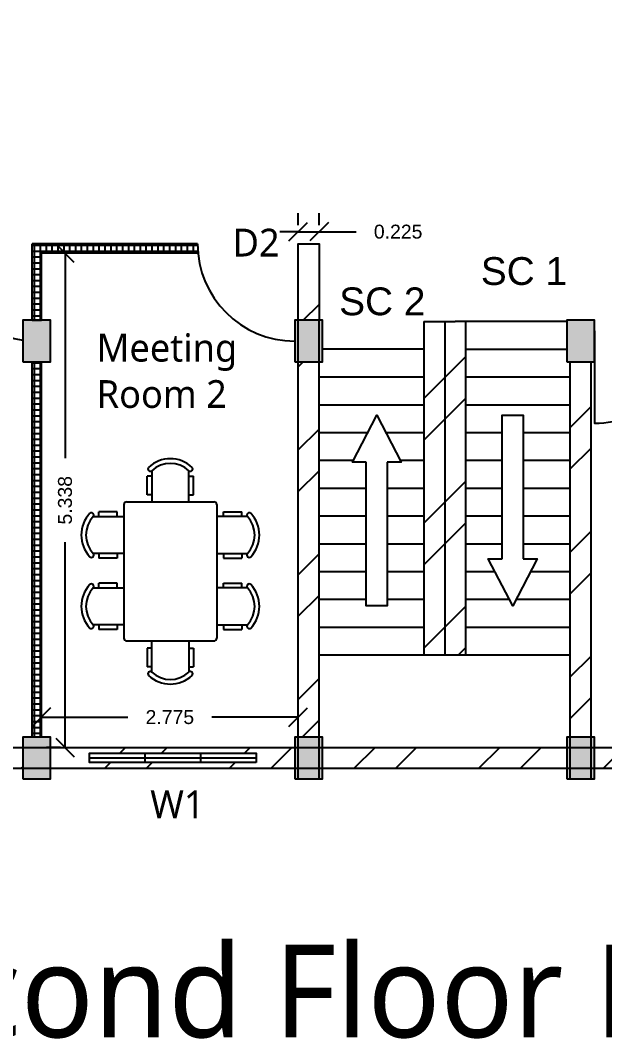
# Model space of a CAD drawing. Header units: millimetres. Extents: x 53849.2 to 53875.5, y 20238 to 20281.9.
# Drawn here: x 53859.09 to 53865.4, y 20264.3 to 20275.3 of the extents above; entities that cross this region are included whole.
import ezdxf

# ---------------------------------------------------------------- set-up
doc = ezdxf.new("R2010")
doc.units = ezdxf.units.MM
for name, color, linetype in [('Column', 240, 'Continuous'), ('Column hatch', 1, 'Continuous'), ('Door', 3, 'Continuous'), ('Doors', 90, 'Continuous'), ('Window', 50, 'Continuous')]:
    doc.layers.add(name, color=color, linetype=linetype)
doc.styles.add('Annotative', font='arial.ttf')
doc.styles.get("Standard").update_dxf_attribs({"font": 'arial.ttf'})
doc.dimstyles.new('Dim 2', dxfattribs={"dimtxt": 0.15, "dimasz": 0.2, "dimexe": 0.2, "dimexo": 0.2, "dimgap": 0.2, "dimtad": 0, "dimdec": 3, "dimdsep": 46, "dimtxsty": 'Annotative', "dimblk": 'OBLIQUE', "dimcen": 1, "dimadec": 0, "dimazin": 0, "dimtfac": 1, "dimtdec": 3, "dimtmove": 0, "dimatfit": 3, "dimfxl": 1, "dimarcsym": 0})
pattern_1 = [(45, (41942.4543, 14357.4627), (-0.67351921, 0.67351921), []), (45, (41942.9034, 14357.4627), (-0.67351921, 0.67351921), [])]

# ---------------------------------------------------------------- blocks, each defined once
blk = doc.blocks.new('A$C7FC46520')
for p, q in [((0.623, 1.792), (0.623, 1.461)), ((1.023, 1.461), (1.023, 1.792)), ((1.392, 1.792), (1.392, 1.461)), ((1.792, 1.461), (1.792, 1.792)), ((0.623, 1.734), (0.573, 1.734)), ((0.573, 1.534), (0.573, 1.734)), ((1.023, 1.734), (1.073, 1.734)), ((1.073, 1.534), (1.073, 1.734)), ((1.392, 1.734), (1.342, 1.734)), ((1.342, 1.534), (1.342, 1.734)), ((1.792, 1.734), (1.842, 1.734)), ((1.842, 1.534), (1.842, 1.734)), ((0.465, 0.491), (0.465, 1.431)), ((0.495, 1.461), (1.935, 1.461)), ((0.623, 1.534), (0.573, 1.534)), ((1.023, 1.534), (1.073, 1.534)), ((1.392, 1.534), (1.342, 1.534)), ((1.792, 1.534), (1.842, 1.534)), ((1.965, 0.491), (1.965, 1.431)), ((0.188, 1.161), (0.188, 1.211)), ((0.388, 1.211), (0.188, 1.211)), ((0.388, 1.161), (0.388, 1.211)), ((2.043, 1.161), (2.043, 1.211)), ((2.043, 1.211), (2.243, 1.211)), ((2.243, 1.161), (2.243, 1.211)), ((0.465, 1.161), (0.13, 1.161)), ((1.965, 1.161), (2.301, 1.161)), ((0.13, 0.761), (0.465, 0.761)), ((0.188, 0.761), (0.188, 0.711)), ((0.388, 0.711), (0.188, 0.711)), ((0.388, 0.761), (0.388, 0.711)), ((2.301, 0.761), (1.965, 0.761)), ((2.043, 0.761), (2.043, 0.711)), ((2.043, 0.711), (2.243, 0.711)), ((2.243, 0.761), (2.243, 0.711)), ((0.495, 0.461), (1.935, 0.461)), ((0.623, 0.13), (0.623, 0.461)), ((1.023, 0.461), (1.023, 0.13)), ((1.392, 0.13), (1.392, 0.461)), ((1.792, 0.461), (1.792, 0.13)), ((0.623, 0.388), (0.573, 0.388)), ((0.573, 0.388), (0.573, 0.188)), ((1.023, 0.388), (1.073, 0.388)), ((1.073, 0.388), (1.073, 0.188)), ((1.392, 0.388), (1.342, 0.388)), ((1.342, 0.388), (1.342, 0.188)), ((1.792, 0.388), (1.842, 0.388)), ((1.842, 0.388), (1.842, 0.188)), ((0.623, 0.188), (0.573, 0.188)), ((1.023, 0.188), (1.073, 0.188)), ((1.392, 0.188), (1.342, 0.188)), ((1.792, 0.188), (1.842, 0.188))]:
    blk.add_line(p, q)
for centre, radius, start, end in [((0.823, 1.582), 0.34, 46.4394, 133.5606), ((0.823, 1.582), 0.29, 46.4394, 133.5606), ((1.592, 1.582), 0.34, 46.4394, 133.5606), ((1.592, 1.582), 0.29, 46.4394, 133.5606), ((0.608, 1.812), 0.0251, 138.3417, 308.7795), ((1.039, 1.812), 0.0251, 231.2205, 41.6583), ((1.376, 1.812), 0.0251, 138.3417, 308.7795), ((1.807, 1.812), 0.0251, 231.2205, 41.6583), ((0.495, 1.431), 0.03, 90, 180), ((1.935, 1.431), 0.03, 0, 90), ((0.34, 0.961), 0.34, 136.4394, 223.5606), ((0.34, 0.961), 0.29, 136.4394, 223.5606), ((0.11, 1.177), 0.0251, 321.2205, 131.6583), ((2.32, 1.177), 0.0251, 48.3417, 218.7795), ((2.091, 0.961), 0.29, 316.4394, 43.5606), ((2.091, 0.961), 0.34, 316.4394, 43.5606), ((0.11, 0.745), 0.0251, 228.3417, 38.7795), ((2.32, 0.745), 0.0251, 141.2205, 311.6583), ((0.495, 0.491), 0.03, 180, 270), ((1.935, 0.491), 0.03, 270, 0), ((0.608, 0.11), 0.0251, 51.2205, 221.6583), ((0.823, 0.34), 0.29, 226.4394, 313.5606), ((1.039, 0.11), 0.0251, 318.3417, 128.7795), ((1.376, 0.11), 0.0251, 51.2205, 221.6583), ((1.592, 0.34), 0.29, 226.4394, 313.5606), ((1.807, 0.11), 0.0251, 318.3417, 128.7795), ((0.823, 0.34), 0.34, 226.4394, 313.5606), ((1.592, 0.34), 0.34, 226.4394, 313.5606)]:
    blk.add_arc(centre, radius, start, end)
blk = doc.blocks.new('_Oblique')
at = {"color": 0, "linetype": 'ByBlock', "lineweight": -2}
blk.add_line((-0.5, -0.5), (0.5, 0.5), dxfattribs=at)
blk = doc.blocks.new('*D57')
at = {"color": 0, "lineweight": -2, "transparency": 16777216}
for p, q in [((53862.093, 20273.083), (53862.093, 20273.214)), ((53862.318, 20273.083), (53862.318, 20273.214)), ((53862.093, 20273.014), (53861.893, 20273.014)), ((53862.093, 20273.014), (53862.318, 20273.014)), ((53862.318, 20273.014), (53862.718, 20273.014))]:
    blk.add_line(p, q, dxfattribs=at)
at = {"layer": 'Defpoints', "color": 0, "transparency": 16777216}
for p in [(53862.318, 20273.014), (53862.093, 20272.883), (53862.318, 20272.883)]:
    blk.add_point(p, dxfattribs=at)
at = {"color": 0, "lineweight": -2, "transparency": 16777216, "xscale": 0.2, "yscale": 0.2, "zscale": 0.2}
blk.add_blockref('_Oblique', (53862.093, 20273.014), dxfattribs=at)
at = {"color": 0, "lineweight": -2, "transparency": 16777216, "xscale": 0.2, "yscale": 0.2, "zscale": 0.2, "rotation": 180}
blk.add_blockref('_Oblique', (53862.318, 20273.014), dxfattribs=at)
at = {"color": 0, "transparency": 16777216, "insert": (53863.172, 20273.014), "char_height": 0.15, "attachment_point": 5, "style": 'Annotative'}
blk.add_mtext('0.225', dxfattribs=at)
blk = doc.blocks.new('*D64')
at = {"color": 0, "lineweight": -2, "transparency": 16777216}
for p, q in [((53859.318, 20267.758), (53859.318, 20267.972)), ((53862.093, 20267.758), (53862.093, 20267.972)), ((53859.318, 20267.772), (53860.251, 20267.772)), ((53862.093, 20267.772), (53861.161, 20267.772))]:
    blk.add_line(p, q, dxfattribs=at)
at = {"layer": 'Defpoints', "color": 0, "transparency": 16777216}
for p in [(53862.093, 20267.772), (53859.318, 20267.558), (53862.093, 20267.558)]:
    blk.add_point(p, dxfattribs=at)
at = {"color": 0, "lineweight": -2, "transparency": 16777216, "xscale": 0.2, "yscale": 0.2, "zscale": 0.2, "rotation": 180}
blk.add_blockref('_Oblique', (53859.318, 20267.772), dxfattribs=at)
at = {"color": 0, "lineweight": -2, "transparency": 16777216, "xscale": 0.2, "yscale": 0.2, "zscale": 0.2}
blk.add_blockref('_Oblique', (53862.093, 20267.772), dxfattribs=at)
at = {"color": 0, "transparency": 16777216, "insert": (53860.706, 20267.772), "char_height": 0.15, "attachment_point": 5, "style": 'Annotative'}
blk.add_mtext('2.775', dxfattribs=at)
blk = doc.blocks.new('*D65')
at = {"color": 0, "lineweight": -2, "transparency": 16777216}
for p, q in [((53859.525, 20272.783), (53859.374, 20272.783)), ((53859.574, 20272.783), (53859.574, 20270.567)), ((53859.574, 20267.445), (53859.574, 20269.661)), ((53859.525, 20267.445), (53859.374, 20267.445))]:
    blk.add_line(p, q, dxfattribs=at)
at = {"layer": 'Defpoints', "color": 0, "transparency": 16777216}
for p in [(53859.574, 20272.783), (53859.725, 20272.783), (53859.725, 20267.445)]:
    blk.add_point(p, dxfattribs=at)
at = {"color": 0, "lineweight": -2, "transparency": 16777216, "xscale": 0.2, "yscale": 0.2, "zscale": 0.2}
for p, rotation in [((53859.574, 20272.783), 90), ((53859.574, 20267.445), 270)]:
    blk.add_blockref('_Oblique', p, dxfattribs=dict(at, rotation=rotation))
at = {"color": 0, "transparency": 16777216, "insert": (53859.574, 20270.114), "char_height": 0.15, "attachment_point": 5, "rotation": 90, "style": 'Annotative'}
blk.add_mtext('5.338', dxfattribs=at)

msp = doc.modelspace()

# ---------------------------------------------------------------- hatches: boundary and pattern name
h = msp.add_hatch()
h.set_pattern_fill('ANSI32', color=256, scale=0.1)
h.set_pattern_definition(pattern_1)
h.paths.add_polyline_path([(53862.056, 20281.4454), (53859.4185, 20281.4454), (53859.4185, 20281.2204), (53862.056, 20281.2204)])
h.paths.add_polyline_path([(53861.6372, 20281.2829), (53859.8372, 20281.2829), (53859.8372, 20281.3829), (53861.6372, 20281.3829)], flags=16)
h.paths.add_polyline_path([(53859.1185, 20281.4454), (53856.481, 20281.4454), (53856.481, 20281.2204), (53859.1185, 20281.2204)])
h.paths.add_polyline_path([(53856.8997, 20281.3829), (53858.6997, 20281.3829), (53858.6997, 20281.2829), (53856.8997, 20281.2829)], flags=16)
h.paths.add_polyline_path([(53856.181, 20281.4454), (53853.5435, 20281.4454), (53853.5435, 20281.2204), (53856.181, 20281.2204)])
h.paths.add_polyline_path([(53855.7622, 20281.2829), (53853.9622, 20281.2829), (53853.9622, 20281.3829), (53855.7622, 20281.3829)], flags=16)
h.paths.add_polyline_path([(53853.2435, 20281.4454), (53850.606, 20281.4454), (53850.606, 20281.2204), (53853.2435, 20281.2204)])
h.paths.add_polyline_path([(53852.8247, 20281.2829), (53851.0247, 20281.2829), (53851.0247, 20281.3829), (53852.8247, 20281.3829)], flags=16)
h.paths.add_polyline_path([(53850.5685, 20281.1079), (53850.3435, 20281.1079), (53850.3435, 20277.0579), (53850.5685, 20277.0579)])
h.paths.add_polyline_path([(53850.506, 20280.2829), (53850.506, 20279.6829), (53850.506, 20277.8829), (53850.406, 20277.8829), (53850.406, 20279.6829), (53850.406, 20280.2829)], flags=16)
h.paths.add_polyline_path([(53862.3185, 20276.6079), (53862.0935, 20276.6079), (53862.0935, 20275.7829), (53862.3185, 20275.7829)])
h.paths.add_polyline_path([(53862.3185, 20272.8829), (53862.0935, 20272.8829), (53862.0935, 20272.0579), (53862.3185, 20272.0579)])
h = msp.add_hatch()
h.set_pattern_fill('NET', color=256, scale=0.02)
h.set_pattern_definition([(0, (41942.45434, 14357.462745), (0, 0.0635), []), (90, (41942.45434, 14357.462745), (-0.0635, 4e-18), [])])
h.paths.add_polyline_path([(53869.9435, 20275.7879, -0.0250471), (53869.8435, 20275.7829), (53869.8435, 20273.7829), (53873.8435, 20273.7829), (53873.8435, 20273.8829), (53869.9435, 20273.8829)])
h.paths.add_polyline_path([(53870.8685, 20276.8829), (53868.231, 20276.8829), (53868.231, 20276.7829), (53870.8685, 20276.7829)])
h.paths.add_polyline_path([(53873.806, 20276.8829), (53871.1685, 20276.8829), (53871.1685, 20276.7829), (53873.806, 20276.7829)])
h.paths.add_polyline_path([(53867.931, 20276.8829), (53866.3387, 20276.8829, -0.0238502), (53866.3435, 20276.7829), (53867.931, 20276.7829)])
h.paths.add_polyline_path([(53870.906, 20270.7017), (53869.5935, 20270.7017), (53869.5935, 20270.6017), (53870.906, 20270.6017)])
h.paths.add_polyline_path([(53869.5935, 20270.7017), (53869.4935, 20270.7017), (53869.4935, 20270.6017), (53869.5935, 20270.6017)])
h.paths.add_polyline_path([(53869.5935, 20270.9771, -0.0334454), (53869.4935, 20270.9704), (53869.4935, 20270.7017), (53869.5935, 20270.7017)])
h.paths.add_polyline_path([(53870.906, 20269.6329), (53869.5935, 20269.6329), (53869.5935, 20269.5329), (53870.906, 20269.5329)])
h.paths.add_polyline_path([(53869.5935, 20269.6329), (53869.4935, 20269.6329), (53869.4935, 20269.5329), (53869.5935, 20269.5329)])
h.paths.add_polyline_path([(53869.5935, 20269.8584, -0.0334454), (53869.4935, 20269.8517), (53869.4935, 20269.6329), (53869.5935, 20269.6329)])
h.paths.add_polyline_path([(53869.5935, 20268.7896, -0.0334454), (53869.4935, 20268.7829), (53869.4935, 20268.5642), (53869.5935, 20268.5642)])
h.paths.add_polyline_path([(53869.5935, 20268.5642), (53869.4935, 20268.5642), (53869.4935, 20268.4642), (53869.5935, 20268.4642)])
h.paths.add_polyline_path([(53870.906, 20268.5642), (53869.5935, 20268.5642), (53869.5935, 20268.4642), (53870.906, 20268.4642)])
h.paths.add_polyline_path([(53869.5935, 20267.7209, -0.0334454), (53869.4935, 20267.7142), (53869.4935, 20267.4454), (53869.5935, 20267.4454)])
h.paths.add_polyline_path([(53872.531, 20267.7209, -0.0334454), (53872.431, 20267.7142), (53872.431, 20267.4454), (53872.531, 20267.4454)])
h.paths.add_polyline_path([(53873.8435, 20268.5642), (53872.531, 20268.5642), (53872.531, 20268.4642), (53873.8435, 20268.4642)])
h.paths.add_polyline_path([(53872.531, 20268.5642), (53872.431, 20268.5642), (53872.431, 20268.4642), (53872.531, 20268.4642)])
h.paths.add_polyline_path([(53872.531, 20268.7896, -0.0334454), (53872.431, 20268.7829), (53872.431, 20268.5642), (53872.531, 20268.5642)])
h.paths.add_polyline_path([(53873.8435, 20269.6329), (53872.531, 20269.6329), (53872.531, 20269.5329), (53873.8435, 20269.5329)])
h.paths.add_polyline_path([(53872.531, 20269.6329), (53872.431, 20269.6329), (53872.431, 20269.5329), (53872.531, 20269.5329)])
h.paths.add_polyline_path([(53872.531, 20269.8584, -0.0334454), (53872.431, 20269.8517), (53872.431, 20269.6329), (53872.531, 20269.6329)])
h.paths.add_polyline_path([(53873.8435, 20270.7017), (53872.531, 20270.7017), (53872.531, 20270.6017), (53873.8435, 20270.6017)])
h.paths.add_polyline_path([(53872.531, 20270.7017), (53872.431, 20270.7017), (53872.431, 20270.6017), (53872.531, 20270.6017)])
h.paths.add_polyline_path([(53872.531, 20270.9771, -0.0334454), (53872.431, 20270.9704), (53872.431, 20270.7017), (53872.531, 20270.7017)])
h.paths.add_polyline_path([(53859.3185, 20271.6079), (53859.2185, 20271.6079), (53859.2185, 20267.5579), (53859.3185, 20267.5579)])
h.paths.add_polyline_path([(53856.381, 20271.6079), (53856.281, 20271.6079), (53856.281, 20267.5579), (53856.381, 20267.5579)])
h.paths.add_polyline_path([(53853.4433, 20271.6079), (53853.3433, 20271.6079), (53853.3433, 20267.5579), (53853.4433, 20267.5579)])
h.paths.add_polyline_path([(53853.4433, 20274.7829), (53853.3433, 20274.7829), (53853.3433, 20272.0579), (53853.4433, 20272.0579)])
h.paths.add_polyline_path([(53858.2183, 20272.8829), (53854.5935, 20272.8829), (53854.4933, 20272.8829), (53854.4933, 20272.7829), (53854.5887, 20272.7829), (53856.281, 20272.7829), (53856.281, 20272.0579), (53856.381, 20272.0579), (53856.381, 20272.7829), (53858.2231, 20272.7829, -0.0238501)])
h.paths.add_polyline_path([(53859.3185, 20272.7829), (53861.0107, 20272.7829, -0.0238502), (53861.006, 20272.8829), (53859.2185, 20272.8829), (53859.2185, 20272.0579), (53859.3185, 20272.0579)])
h.paths.add_polyline_path([(53861.0985, 20275.8829), (53850.5685, 20275.8829), (53850.5685, 20275.7829), (53861.0935, 20275.7829, -0.0250471)])
h = msp.add_hatch()
h.set_pattern_fill('ANSI32', color=256, scale=0.1)
h.set_pattern_definition(pattern_1)
h.paths.add_polyline_path([(53850.5685, 20276.6079), (53850.3435, 20276.6079), (53850.3435, 20272.0579), (53850.5685, 20272.0579)])
h.paths.add_polyline_path([(53850.506, 20275.1204), (53850.506, 20274.5204), (53850.506, 20272.7204), (53850.406, 20272.7204), (53850.406, 20274.5204), (53850.406, 20275.1204)], flags=16)
h.paths.add_polyline_path([(53850.5685, 20271.6079), (53850.3435, 20271.6079), (53850.3435, 20267.5579), (53850.5685, 20267.5579)])
h.paths.add_polyline_path([(53850.406, 20270.7829), (53850.506, 20270.7829), (53850.506, 20270.1829), (53850.506, 20268.3829), (53850.406, 20268.3829), (53850.406, 20270.1829)], flags=16)
h.paths.add_polyline_path([(53853.2435, 20267.4454), (53850.606, 20267.4454), (53850.606, 20267.2204), (53853.2435, 20267.2204)])
h.paths.add_polyline_path([(53851.0247, 20267.3829), (53852.8247, 20267.3829), (53852.8247, 20267.2829), (53851.0247, 20267.2829)], flags=16)
h.paths.add_polyline_path([(53856.181, 20267.4454), (53853.5435, 20267.4454), (53853.5435, 20267.2204), (53856.181, 20267.2204)])
h.paths.add_polyline_path([(53853.9622, 20267.3829), (53855.7622, 20267.3829), (53855.7622, 20267.2829), (53853.9622, 20267.2829)], flags=16)
h.paths.add_polyline_path([(53859.1185, 20267.4454), (53856.481, 20267.4454), (53856.481, 20267.2204), (53859.1185, 20267.2204)])
h.paths.add_polyline_path([(53856.8997, 20267.3829), (53858.6997, 20267.3829), (53858.6997, 20267.2829), (53856.8997, 20267.2829)], flags=16)
h.paths.add_polyline_path([(53862.056, 20267.4454), (53859.4185, 20267.4454), (53859.4185, 20267.2204), (53862.056, 20267.2204)])
h.paths.add_polyline_path([(53859.8372, 20267.3829), (53861.6372, 20267.3829), (53861.6372, 20267.2829), (53859.8372, 20267.2829)], flags=16)
h.paths.add_polyline_path([(53864.9935, 20267.4454), (53862.356, 20267.4454), (53862.356, 20267.2204), (53864.9935, 20267.2204)])
h = msp.add_hatch()
h.set_pattern_fill('ANSI32', scale=0.1)
h.set_pattern_definition([(45, (-482690.5032, -636384.6858), (-0.6735192091, 0.6735192091), []), (45, (-482690.0542, -636384.6858), (-0.6735192091, 0.6735192091), [])])
h.paths.add_polyline_path([(53863.6746, 20272.0454), (53863.4496, 20272.0454), (53863.4496, 20268.4454), (53863.6747, 20268.4454)])
h.paths.add_polyline_path([(53863.8996, 20272.0454), (53863.787, 20272.0454), (53863.6746, 20272.0454), (53863.6747, 20268.4454), (53863.8996, 20268.4454)])
h = msp.add_hatch()
h.set_pattern_fill('ANSI32', color=256, scale=0.1)
h.set_pattern_definition(pattern_1)
h.paths.add_polyline_path([(53867.931, 20267.4454), (53865.2935, 20267.4454), (53865.2935, 20267.2204), (53867.931, 20267.2204)])
h.paths.add_polyline_path([(53867.5122, 20267.2829), (53865.7122, 20267.2829), (53865.7122, 20267.3829), (53867.5122, 20267.3829)], flags=16)
h.paths.add_polyline_path([(53870.8685, 20267.4454), (53868.231, 20267.4454), (53868.231, 20267.2204), (53870.8685, 20267.2204)])
h.paths.add_polyline_path([(53868.5831, 20267.379), (53869.1831, 20267.379), (53869.1831, 20267.279), (53868.5831, 20267.279)], flags=16)
h.paths.add_polyline_path([(53869.9018, 20267.379), (53870.5018, 20267.379), (53870.5018, 20267.279), (53869.9018, 20267.279)], flags=16)
h.paths.add_polyline_path([(53873.806, 20267.4454), (53871.1685, 20267.4454), (53871.1685, 20267.2204), (53873.806, 20267.2204)])
h.paths.add_polyline_path([(53871.5206, 20267.379), (53872.1206, 20267.379), (53872.1206, 20267.279), (53871.5206, 20267.279)], flags=16)
h.paths.add_polyline_path([(53872.8393, 20267.379), (53873.4393, 20267.379), (53873.4393, 20267.279), (53872.8393, 20267.279)], flags=16)
h.paths.add_polyline_path([(53874.0685, 20271.6079), (53873.8435, 20271.6079), (53873.8435, 20267.5579), (53874.0685, 20267.5579)])
h.paths.add_polyline_path([(53873.9063, 20268.7953), (53873.9063, 20269.3953), (53874.0063, 20269.3953), (53874.0063, 20268.7953)], flags=16)
h.paths.add_polyline_path([(53874.006, 20268.3003), (53874.006, 20267.7003), (53873.906, 20267.7003), (53873.906, 20268.3003)], flags=16)
h.paths.add_polyline_path([(53873.9063, 20269.8417), (53873.9063, 20270.4417), (53874.0063, 20270.4417), (53874.0063, 20269.8417)], flags=16)
h.paths.add_polyline_path([(53873.9063, 20270.8585), (53873.9063, 20271.4585), (53874.0063, 20271.4585), (53874.0063, 20270.8585)], flags=16)
h.paths.add_polyline_path([(53873.806, 20271.9454), (53872.1685, 20271.9454, -0.0567967), (53872.1428, 20271.7204), (53873.806, 20271.7204)])
h.paths.add_polyline_path([(53871.131, 20271.6079), (53870.906, 20271.6079), (53870.906, 20267.5579), (53871.131, 20267.5579)])
h.paths.add_polyline_path([(53870.8685, 20271.9454), (53869.231, 20271.9454, -0.0567967), (53869.2053, 20271.7204), (53870.8685, 20271.7204)])
h.paths.add_polyline_path([(53867.931, 20271.9454), (53866.2935, 20271.9454), (53866.2935, 20271.7204), (53867.931, 20271.7204)])
h.paths.add_polyline_path([(53868.1935, 20271.6079), (53867.9685, 20271.6079), (53867.9685, 20267.5579), (53868.1935, 20267.5579)])
h.paths.add_polyline_path([(53865.256, 20271.6079), (53865.031, 20271.6079), (53865.031, 20268.4454), (53865.031, 20267.5579), (53865.256, 20267.5579)])
h.paths.add_polyline_path([(53862.3185, 20271.6079), (53862.0935, 20271.6079), (53862.0935, 20267.5579), (53862.3185, 20267.5579)])
at = {"layer": 'Column'}
h = msp.add_hatch(color=256, dxfattribs=at)
h.dxf.hatch_style = 1
h.paths.add_polyline_path([(53850.606, 20272.0579), (53850.306, 20272.0579), (53850.306, 20271.6079), (53850.606, 20271.6079)])
h.paths.add_polyline_path([(53853.5435, 20272.0579), (53853.2435, 20272.0579), (53853.2435, 20271.8329), (53853.5435, 20271.8329)])
h.paths.add_polyline_path([(53853.5435, 20271.8329), (53853.2435, 20271.8329), (53853.2435, 20271.6079), (53853.5435, 20271.6079)])
h.paths.add_polyline_path([(53856.481, 20272.0579), (53856.181, 20272.0579), (53856.181, 20271.8329), (53856.481, 20271.8329)])
h.paths.add_polyline_path([(53856.481, 20271.8329), (53856.181, 20271.8329), (53856.181, 20271.6079), (53856.481, 20271.6079)])
h.paths.add_polyline_path([(53859.4185, 20272.0579), (53859.1185, 20272.0579), (53859.1185, 20271.8329), (53859.4185, 20271.8329)])
h.paths.add_polyline_path([(53859.4185, 20271.8329), (53859.1185, 20271.8329), (53859.1185, 20271.6079), (53859.4185, 20271.6079)])
h.paths.add_polyline_path([(53862.356, 20272.0579), (53862.056, 20272.0579), (53862.056, 20271.8329), (53862.356, 20271.8329)])
h.paths.add_polyline_path([(53862.356, 20271.8329), (53862.056, 20271.8329), (53862.056, 20271.6079), (53862.356, 20271.6079)])
h.paths.add_polyline_path([(53865.2935, 20272.0579), (53864.9935, 20272.0579), (53864.9935, 20271.8329), (53865.2935, 20271.8329)])
h.paths.add_polyline_path([(53865.2935, 20271.8329), (53864.9935, 20271.8329), (53864.9935, 20271.6079), (53865.2935, 20271.6079)])
h.paths.add_polyline_path([(53868.231, 20272.0579), (53867.931, 20272.0579), (53867.931, 20271.8329), (53868.231, 20271.8329)])
h.paths.add_polyline_path([(53868.231, 20271.8329), (53867.931, 20271.8329), (53867.931, 20271.6079), (53868.231, 20271.6079)])
h.paths.add_polyline_path([(53871.1685, 20272.0579), (53870.8685, 20272.0579), (53870.8685, 20271.8329), (53871.1685, 20271.8329)])
h.paths.add_polyline_path([(53871.1685, 20271.8329), (53870.8685, 20271.8329), (53870.8685, 20271.6079), (53871.1685, 20271.6079)])
h.paths.add_polyline_path([(53874.106, 20272.0579), (53873.806, 20272.0579), (53873.806, 20271.6079), (53874.106, 20271.6079)])
h.paths.add_polyline_path([(53874.106, 20267.5579), (53873.806, 20267.5579), (53873.806, 20267.1079), (53874.106, 20267.1079)])
h.paths.add_polyline_path([(53871.1685, 20267.3329), (53870.8685, 20267.3329), (53870.8685, 20267.1079), (53871.1685, 20267.1079)])
h.paths.add_polyline_path([(53871.1685, 20267.5579), (53870.8685, 20267.5579), (53870.8685, 20267.3329), (53871.1685, 20267.3329)])
h.paths.add_polyline_path([(53868.231, 20267.3329), (53867.931, 20267.3329), (53867.931, 20267.1079), (53868.231, 20267.1079)])
h.paths.add_polyline_path([(53868.231, 20267.5579), (53867.931, 20267.5579), (53867.931, 20267.3329), (53868.231, 20267.3329)])
h.paths.add_polyline_path([(53865.2935, 20267.3329), (53864.9935, 20267.3329), (53864.9935, 20267.1079), (53865.2935, 20267.1079)])
h.paths.add_polyline_path([(53865.2935, 20267.5579), (53864.9935, 20267.5579), (53864.9935, 20267.3329), (53865.2935, 20267.3329)])
h.paths.add_polyline_path([(53862.356, 20267.3329), (53862.056, 20267.3329), (53862.056, 20267.1079), (53862.356, 20267.1079)])
h.paths.add_polyline_path([(53862.356, 20267.5579), (53862.056, 20267.5579), (53862.056, 20267.3329), (53862.356, 20267.3329)])
h.paths.add_polyline_path([(53859.4185, 20267.3329), (53859.1185, 20267.3329), (53859.1185, 20267.1079), (53859.4185, 20267.1079)])
h.paths.add_polyline_path([(53859.4185, 20267.5579), (53859.1185, 20267.5579), (53859.1185, 20267.3329), (53859.4185, 20267.3329)])
h.paths.add_polyline_path([(53856.481, 20267.5579), (53856.181, 20267.5579), (53856.181, 20267.3329), (53856.481, 20267.3329)])
h.paths.add_polyline_path([(53856.481, 20267.3329), (53856.181, 20267.3329), (53856.181, 20267.1079), (53856.481, 20267.1079)])
h.paths.add_polyline_path([(53853.5435, 20267.3329), (53853.2435, 20267.3329), (53853.2435, 20267.1079), (53853.5435, 20267.1079)])
h.paths.add_polyline_path([(53853.5435, 20267.5579), (53853.2435, 20267.5579), (53853.2435, 20267.3329), (53853.5435, 20267.3329)])
h.paths.add_polyline_path([(53850.606, 20267.5579), (53850.306, 20267.5579), (53850.306, 20267.1079), (53850.606, 20267.1079)])

# ---------------------------------------------------------------- linework, layer by layer
for p, q in [((53861.006, 20272.8829), (53859.2185, 20272.8829)), ((53861.006, 20272.8829), (53859.2185, 20272.8829)), ((53859.2185, 20272.0579), (53859.2185, 20272.8829)), ((53861.0107, 20272.7829), (53859.3185, 20272.7829)), ((53859.3185, 20272.0579), (53859.3185, 20272.7829)), ((53859.2185, 20272.0579), (53859.3185, 20272.0579)), ((53862.0935, 20267.1079), (53862.0935, 20272.0579)), ((53862.3185, 20267.1079), (53862.3185, 20272.0579)), ((53863.4496, 20272.0454), (53863.4496, 20268.4454)), ((53863.4496, 20272.0454), (53863.787, 20272.0454)), ((53863.6746, 20272.0454), (53863.6747, 20268.4454)), ((53863.8996, 20272.0454), (53863.8996, 20268.4454)), ((53863.4496, 20271.7454), (53862.356, 20271.7454)), ((53863.8996, 20271.7454), (53864.9935, 20271.7454)), ((53859.2185, 20267.5579), (53859.2185, 20271.6079)), ((53859.2185, 20271.6079), (53859.3185, 20271.6079)), ((53859.3185, 20267.5579), (53859.3185, 20271.6079)), ((53865.031, 20267.1079), (53865.031, 20271.6079)), ((53865.031, 20271.6079), (53865.256, 20271.6079)), ((53865.256, 20267.1079), (53865.256, 20271.6079)), ((53862.3182, 20271.4454), (53863.4496, 20271.4454)), ((53863.8996, 20271.4454), (53865.031, 20271.4454)), ((53862.3182, 20271.1454), (53863.4496, 20271.1454)), ((53863.8996, 20271.1454), (53865.031, 20271.1454)), ((53862.3182, 20270.8454), (53862.8433, 20270.8454)), ((53863.0374, 20270.8454), (53863.4496, 20270.8454)), ((53863.8996, 20270.8454), (53864.2961, 20270.8454)), ((53864.5221, 20270.8454), (53865.031, 20270.8454)), ((53862.3182, 20270.5454), (53862.6881, 20270.5454)), ((53863.1926, 20270.5454), (53863.4496, 20270.5454)), ((53863.8996, 20270.5454), (53864.2961, 20270.5454)), ((53864.5221, 20270.5454), (53865.031, 20270.5454)), ((53862.3182, 20270.2454), (53862.8273, 20270.2454)), ((53863.0534, 20270.2454), (53863.4496, 20270.2454)), ((53863.8996, 20270.2454), (53864.2961, 20270.2454)), ((53864.5221, 20270.2454), (53865.031, 20270.2454)), ((53862.3182, 20269.9454), (53862.8273, 20269.9454)), ((53863.0534, 20269.9454), (53863.4496, 20269.9454)), ((53863.8996, 20269.9454), (53864.2961, 20269.9454)), ((53864.5221, 20269.9454), (53865.031, 20269.9454)), ((53862.3182, 20269.6454), (53862.8273, 20269.6454)), ((53863.0534, 20269.6454), (53863.4496, 20269.6454)), ((53863.8996, 20269.6454), (53864.2961, 20269.6454)), ((53864.5221, 20269.6454), (53865.031, 20269.6454)), ((53862.3182, 20269.3454), (53862.8273, 20269.3454)), ((53863.0534, 20269.3454), (53863.4496, 20269.3454)), ((53863.8996, 20269.3454), (53864.2174, 20269.3454)), ((53864.6008, 20269.3454), (53865.031, 20269.3454)), ((53862.3182, 20269.0454), (53862.8273, 20269.0454)), ((53863.0534, 20269.0454), (53863.4496, 20269.0454)), ((53863.8996, 20269.0454), (53864.3726, 20269.0454)), ((53864.4455, 20269.0454), (53865.031, 20269.0454)), ((53862.3182, 20268.7454), (53863.4496, 20268.7454)), ((53863.8996, 20268.7454), (53865.031, 20268.7454)), ((53862.3185, 20268.4454), (53865.031, 20268.4454)), ((53862.3185, 20268.4454), (53865.031, 20268.4454)), ((53863.787, 20268.4454), (53865.031, 20268.4454)), ((53850.606, 20267.4454), (53873.806, 20267.4454)), ((53865.2935, 20267.4454), (53867.931, 20267.4454)), ((53850.606, 20267.2204), (53873.806, 20267.2204))]:
    msp.add_line(p, q)
for points in [[(53862.0935, 20272.0579), (53862.0935, 20272.8829), (53862.3185, 20272.8829), (53862.3185, 20272.0579)], [(53864.9935, 20272.0454), (53863.787, 20272.0454)], [(53862.8273, 20270.5246), (53862.6773, 20270.5246), (53862.9403, 20271.0329), (53863.2034, 20270.5246), (53863.0534, 20270.5246)], [(53864.2961, 20269.4833), (53864.2961, 20271.0329), (53864.5221, 20271.0329), (53864.5221, 20269.4833)], [(53863.0534, 20270.5246), (53863.0534, 20268.975), (53862.8273, 20268.975), (53862.8273, 20270.5246)], [(53864.5221, 20269.4833), (53864.6721, 20269.4833), (53864.4091, 20268.975), (53864.1461, 20269.4833), (53864.2961, 20269.4833)]]:
    msp.add_lwpolyline(points)
msp.add_lwpolyline([(53865.2935, 20271.9454), (53865.2935, 20270.9454, 0.4142136), (53866.2935, 20271.9454)], format="xyb")
for centre, end in [((53859.2683, 20272.8828), 261.79548), ((53862.056, 20272.8829), 270)]:
    msp.add_arc(centre, 1.05, 180, end)
at = {"layer": 'Column hatch'}
for points in [[(53859.1185, 20271.6079), (53859.4185, 20271.6079), (53859.4185, 20272.0579), (53859.1185, 20272.0579)], [(53862.056, 20271.6079), (53862.356, 20271.6079), (53862.356, 20272.0579), (53862.056, 20272.0579)], [(53864.9935, 20271.6079), (53865.2935, 20271.6079), (53865.2935, 20272.0579), (53864.9935, 20272.0579)], [(53859.1185, 20267.1079), (53859.4185, 20267.1079), (53859.4185, 20267.5579), (53859.1185, 20267.5579)], [(53862.056, 20267.1079), (53862.356, 20267.1079), (53862.356, 20267.5579), (53862.056, 20267.5579)], [(53864.9935, 20267.1079), (53865.2935, 20267.1079), (53865.2935, 20267.5579), (53864.9935, 20267.5579)]]:
    msp.add_lwpolyline(points, close=True, dxfattribs=at)
at = {"layer": 'Window'}
for p, q in [((53860.4372, 20267.3829), (53860.4372, 20267.2829)), ((53861.0372, 20267.3829), (53861.0372, 20267.2829)), ((53859.8372, 20267.3329), (53861.6372, 20267.3329))]:
    msp.add_line(p, q, dxfattribs=at)
msp.add_lwpolyline([(53861.6372, 20267.2829), (53859.8372, 20267.2829), (53859.8372, 20267.3829), (53861.6372, 20267.3829)], close=True, dxfattribs=at)

# ---------------------------------------------------------------- block references
at = {"xscale": 1.001149358538904, "yscale": 1.001149358538904, "zscale": 1.001149358538904, "rotation": 270}
msp.add_blockref('A$C7FC46520', (53859.7492, 20270.5627), dxfattribs=at)

# ---------------------------------------------------------------- texts
at = {"char_height": 0.5, "attachment_point": 1, "style": 'Annotative'}
for s, insert, width in [('{\\fMicrosoft YaHei Light|b0|i0|c0|p34;\\H0.6x;Meeting \\PRoom 2}', (53859.915, 20271.9113), 1.518171), ('{\\fMicrosoft YaHei Light|b0|i0|c0|p34;\\H0.6x;W1}', (53860.4943, 20266.9807), 0.653402)]:
    msp.add_mtext(s, dxfattribs=dict(at, insert=insert, width=width))
at = {"insert": (53857.0218, 20265.3151), "char_height": 1, "attachment_point": 1}
msp.add_mtext_dynamic_manual_height_columns('{\\f@Microsoft YaHei Light|b0|i0|c0|p34;Second\\f@Microsoft YaHei Light|b0|i0|c134|p34; Floor\\f@Microsoft YaHei Light|b0|i0|c0|p34; Plan}', width=11.044461, gutter_width=5, heights=[1.3111], dxfattribs=at)
at = {"layer": 'Door', "char_height": 0.5, "attachment_point": 1, "style": 'Annotative'}
for s, insert, width in [('{\\H0.6x;SC 1\\fMicrosoft YaHei Light|b0|i0|c134|p34;\\H1.66667x; }', (53864.0651, 20272.7393), 0.945915), ('{\\H0.6x;SC 2}', (53862.5353, 20272.4121), 1.124788)]:
    msp.add_mtext(s, dxfattribs=dict(at, insert=insert, width=width))
at = {"layer": 'Doors', "insert": (53861.3835, 20273.0461), "char_height": 0.5, "width": 0.513745, "attachment_point": 1, "style": 'Annotative'}
msp.add_mtext('{\\fMicrosoft YaHei Light|b0|i0|c134|p34;\\H0.6x;D\\fMicrosoft YaHei Light|b0|i0|c0|p34;2\\fMicrosoft YaHei Light|b0|i0|c134|p34;\\H1.66667x; }', dxfattribs=at)

# ---------------------------------------------------------------- dimensions: what is measured, and where the dimension line sits
for base, p1, p2, picture, middle in [((53862.3185, 20273.0137), (53862.0935, 20272.8829), (53862.3185, 20272.8829), '*D57', (53863.1721, 20273.0137)), ((53862.0935, 20267.772), (53859.3185, 20267.5579), (53862.0935, 20267.5579), '*D64', (53860.706, 20267.772))]:
    dim = msp.add_linear_dim(base=base, p1=p1, p2=p2, dimstyle='Dim 2')
    dim.commit()
    dim.dimension.update_dxf_attribs({"geometry": picture, "text_midpoint": middle})
dim = msp.add_linear_dim(base=(53859.5741104475, 20272.7829195453), p1=(53859.7250186835, 20267.4454195453), p2=(53859.7250186835, 20272.7829195453), angle=90, dimstyle='Dim 2')
dim.commit()
dim.dimension.update_dxf_attribs({"geometry": '*D65', "text_midpoint": (53859.5741104475, 20270.1141695453), "dimtype": 160})

doc.saveas('drawing.dxf')
